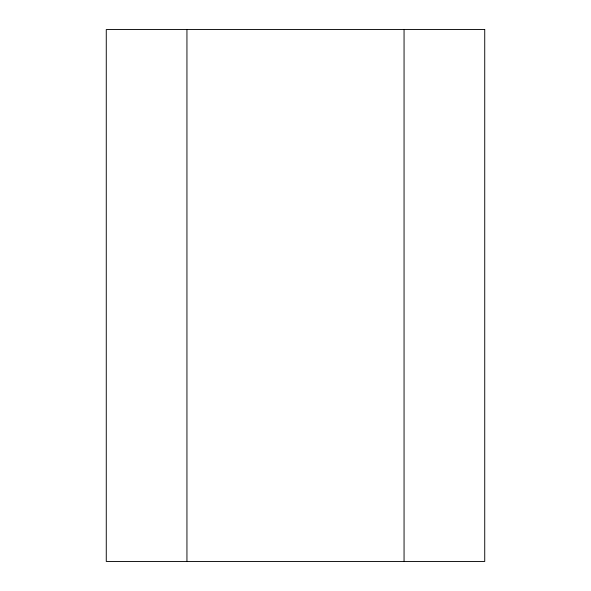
<?xml version="1.0" encoding="UTF-8"?>
<svg xmlns="http://www.w3.org/2000/svg" width="591" height="591" viewBox="0 0 591 591"><rect width="100%" height="100%" fill="white"/><g stroke="black" fill="none" stroke-linecap="round" stroke-linejoin="round"><path stroke-width="0.89" d="M404.059 29.55L404.059 561.45M186.941 29.55L186.941 561.45M484.731 29.55L106.269 29.55L106.269 561.45L484.731 561.45L484.731 29.55"/></g></svg>
